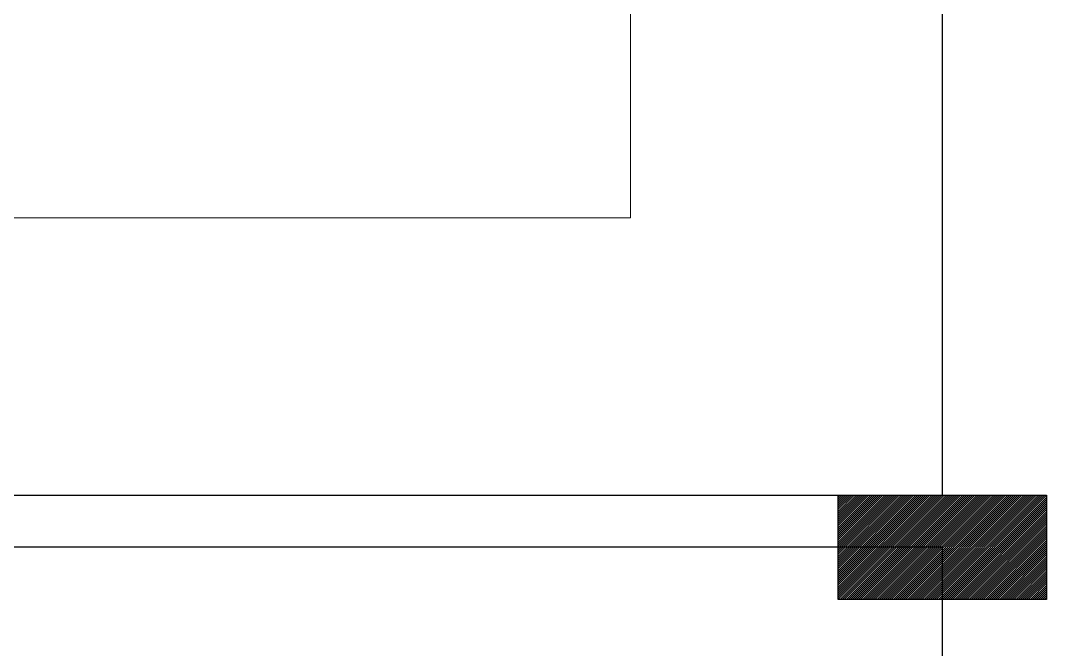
# Model space of a CAD drawing. Extents: x 187966 to 202201, y 659574 to 1343694.
# Drawn here: x 192818.6 to 192907.3, y 665111.4 to 665165.7 of the extents above; entities that cross this region are included whole.
import ezdxf

# ---------------------------------------------------------------- set-up
doc = ezdxf.new("R2010")
doc.units = 0
doc.header["$MEASUREMENT"] = 0
doc.layers.add('A-Wall', color=7, linetype='Continuous', lineweight=30)
doc.layers.add('HATCH', color=8, linetype='Continuous', lineweight=20)

# ---------------------------------------------------------------- blocks, each defined once
blk = doc.blocks.new('EGVSVS')
at = {"layer": 'A-Wall'}
h = blk.add_hatch(dxfattribs=at)
h.set_pattern_fill('ANSI31', color=256, style=0)
h.set_pattern_definition([(45, (0, 0), (-0.08838834764831843, 0.08838834764831845), [])])
h.paths.add_polyline_path([(188258.4927754184, 672097.5055490561), (188258.4927754184, 672106.5055490562), (188240.4927754184, 672106.5055490563), (188240.4927754184, 672097.5055490562)])
blk.add_lwpolyline([(188240.4927754184, 672106.5055490562), (188258.4927754184, 672106.5055490562), (188258.4927754184, 672097.5055490562), (188240.4927754184, 672097.5055490562)], close=True, dxfattribs=at)

msp = doc.modelspace()

# ---------------------------------------------------------------- linework, layer by layer
at = {"layer": 'A-Wall'}
for p, q in [((192773.9923080627, 665124.7102124692), (192898.3073765559, 665124.7102124692)), ((192898.3073765559, 664976.2513083596), (192898.3073765559, 665120.2513083596))]:
    msp.add_line(p, q, dxfattribs=at)
for points in [[(192898.3073765559, 665124.7102124692), (192898.3073765559, 665167.388294661)], [(192769.5128560079, 665120.2513083596), (192898.3073765559, 665120.2513083596)]]:
    msp.add_lwpolyline(points, dxfattribs=at)
at = {"layer": 'HATCH'}
msp.add_lwpolyline([(192773.9923080627, 665148.6691165788), (192871.3484724463, 665148.6691165788), (192871.3484724463, 665223.7513083597)], dxfattribs=at)

# ---------------------------------------------------------------- block references
at = {"layer": 'A-Wall'}
msp.add_blockref('EGVSVS', (4648.814601137448, -6981.795336587005), dxfattribs=at)

doc.saveas('drawing.dxf')
